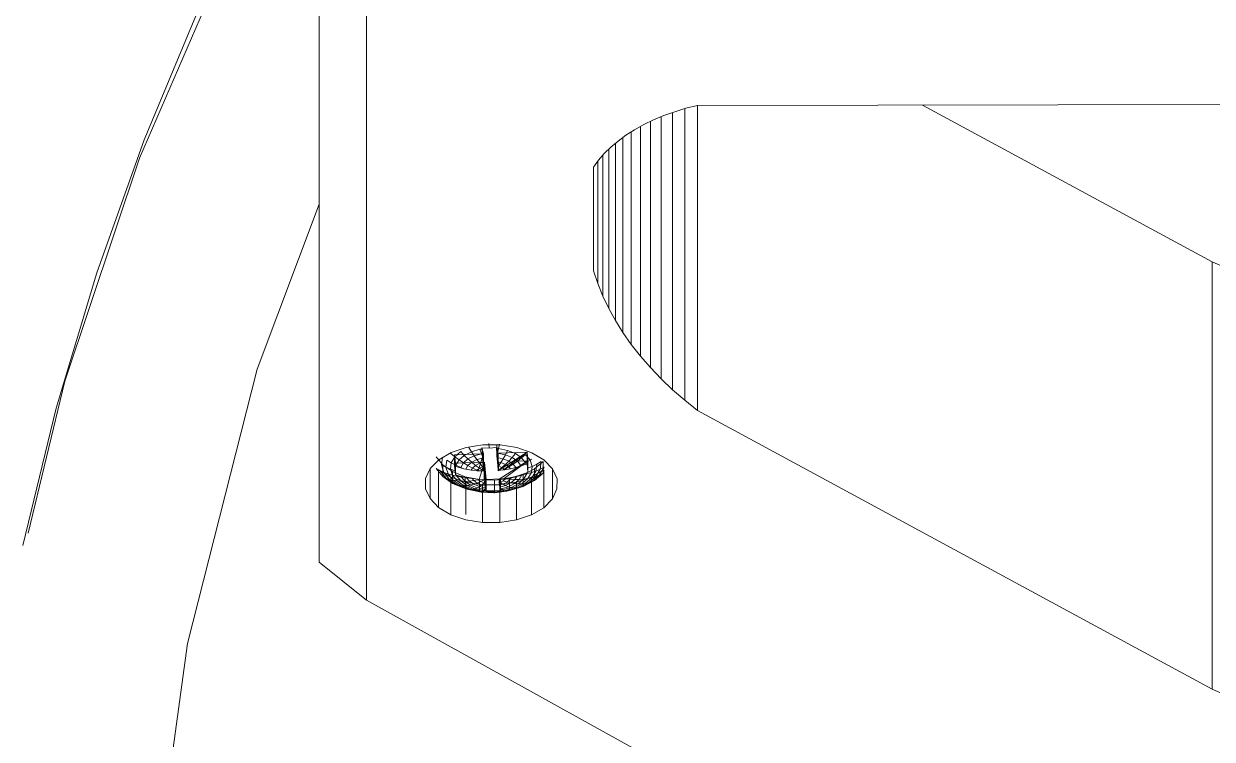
# Model space of a CAD drawing. Header units: inches. Extents: x -827 to 154, y -802 to 207.
# Drawn here: x -513.673 to -510.89, y -207.926 to -206.251 of the extents above; entities that cross this region are included whole.
import ezdxf

# ---------------------------------------------------------------- set-up
doc = ezdxf.new("R2010")
doc.units = ezdxf.units.IN
doc.header["$MEASUREMENT"] = 0
doc.layers.add('Layer0', color=7, linetype='Continuous', lineweight=9)
doc.layers.add('Miter_Saw_Station_skp', color=8, linetype='Continuous', lineweight=9)

# ---------------------------------------------------------------- blocks, each defined once
blk = doc.blocks.new('Miter_Saw_Station_skp_154-402594-Level 1')
at = {"layer": 'Layer0'}
for p, q in [((4.7709, 2.9342), (4.7999, 2.949)), ((4.7709, 2.9342), (4.7999, 2.949)), ((4.7784, 2.9374), (4.8054, 2.9512)), ((4.8054, 2.9512), (4.7784, 2.9374)), ((4.8112, 2.9526), (4.7863, 2.9399)), ((4.7863, 2.9399), (4.8112, 2.9526)), ((4.7881, 2.9291), (4.8033, 2.9423)), ((4.8033, 2.9423), (4.7881, 2.9291)), ((4.7946, 2.9415), (4.8173, 2.9531)), ((4.8173, 2.9531), (4.7946, 2.9415)), ((4.7946, 2.9415), (4.8033, 2.9423)), ((4.8033, 2.9423), (4.7946, 2.9415)), ((4.8123, 2.9424), (4.7988, 2.9307)), ((4.7988, 2.9307), (4.8123, 2.9424)), ((4.7999, 2.949), (4.8344, 2.9589)), ((4.7999, 2.949), (4.8344, 2.9589)), ((4.8054, 2.9512), (4.7999, 2.949)), ((4.7999, 2.949), (4.8054, 2.9512)), ((4.7999, 2.949), (4.7999, 2.9194)), ((4.7999, 2.9194), (4.7999, 2.949)), ((4.8237, 2.9527), (4.8033, 2.9423)), ((4.8033, 2.9423), (4.8237, 2.9527)), ((4.8123, 2.9424), (4.8033, 2.9423)), ((4.8033, 2.9423), (4.8123, 2.9424)), ((4.8054, 2.9512), (4.8376, 2.9604)), ((4.8376, 2.9604), (4.8054, 2.9512)), ((4.8054, 2.9512), (4.8112, 2.9526)), ((4.8112, 2.9526), (4.8054, 2.9512)), ((4.8409, 2.961), (4.8112, 2.9526)), ((4.8112, 2.9526), (4.8409, 2.961)), ((4.8112, 2.9526), (4.8173, 2.9531)), ((4.8173, 2.9531), (4.8112, 2.9526)), ((4.8303, 2.9516), (4.8123, 2.9424)), ((4.8123, 2.9424), (4.8303, 2.9516)), ((4.8215, 2.9416), (4.8123, 2.9424)), ((4.8123, 2.9424), (4.8215, 2.9416)), ((4.8444, 2.9608), (4.8173, 2.9531)), ((4.8173, 2.9531), (4.8444, 2.9608)), ((4.8237, 2.9527), (4.8173, 2.9531)), ((4.8173, 2.9531), (4.8237, 2.9527)), ((4.8215, 2.9416), (4.8371, 2.9496)), ((4.8371, 2.9496), (4.8215, 2.9416)), ((4.8237, 2.9527), (4.848, 2.9597)), ((4.848, 2.9597), (4.8237, 2.9527)), ((4.8237, 2.9527), (4.8303, 2.9516)), ((4.8303, 2.9516), (4.8237, 2.9527)), ((4.8303, 2.9516), (4.8518, 2.9577)), ((4.8518, 2.9577), (4.8303, 2.9516)), ((4.8303, 2.9516), (4.8371, 2.9496)), ((4.8371, 2.9496), (4.8303, 2.9516)), ((4.8441, 2.9468), (4.831, 2.9401)), ((4.831, 2.9401), (4.8441, 2.9468)), ((4.8344, 2.9589), (4.8721, 2.9631)), ((4.8344, 2.9589), (4.8721, 2.9631)), ((4.8344, 2.9589), (4.8376, 2.9604)), ((4.8376, 2.9604), (4.8344, 2.9589)), ((4.8344, 2.9293), (4.8344, 2.9589)), ((4.8344, 2.9589), (4.8344, 2.9293)), ((4.8557, 2.9549), (4.8371, 2.9496)), ((4.8371, 2.9496), (4.8557, 2.9549)), ((4.8441, 2.9468), (4.8371, 2.9496)), ((4.8371, 2.9496), (4.8441, 2.9468)), ((4.8726, 2.9643), (4.8376, 2.9604)), ((4.8376, 2.9604), (4.8726, 2.9643)), ((4.8409, 2.961), (4.8376, 2.9604)), ((4.8376, 2.9604), (4.8409, 2.961)), ((4.8406, 2.9378), (4.8512, 2.9431)), ((4.8512, 2.9431), (4.8406, 2.9378)), ((4.8409, 2.961), (4.8732, 2.9647)), ((4.8732, 2.9647), (4.8409, 2.961)), ((4.8409, 2.961), (4.8444, 2.9608)), ((4.8444, 2.9608), (4.8409, 2.961)), ((4.8441, 2.9468), (4.8585, 2.9509)), ((4.8585, 2.9509), (4.8441, 2.9468)), ((4.8441, 2.9468), (4.8512, 2.9431)), ((4.8512, 2.9431), (4.8441, 2.9468)), ((4.8444, 2.9608), (4.8739, 2.9641)), ((4.8739, 2.9641), (4.8444, 2.9608)), ((4.8444, 2.9608), (4.848, 2.9597)), ((4.848, 2.9597), (4.8444, 2.9608)), ((4.8745, 2.9627), (4.848, 2.9597)), ((4.848, 2.9597), (4.8745, 2.9627)), ((4.8518, 2.9577), (4.848, 2.9597)), ((4.848, 2.9597), (4.8518, 2.9577)), ((4.8593, 2.9454), (4.8512, 2.9431)), ((4.8512, 2.9431), (4.8593, 2.9454)), ((4.8512, 2.9431), (4.8584, 2.9387)), ((4.8584, 2.9387), (4.8512, 2.9431)), ((4.8518, 2.9577), (4.857, 2.9583)), ((4.857, 2.9583), (4.8518, 2.9577)), ((4.8518, 2.9577), (4.8557, 2.9549)), ((4.8557, 2.9549), (4.8518, 2.9577)), ((4.8577, 2.9551), (4.8557, 2.9549)), ((4.8577, 2.9551), (4.8557, 2.9549)), ((4.8582, 2.9525), (4.8557, 2.9549)), ((4.8582, 2.9525), (4.8557, 2.9549)), ((4.8752, 2.9604), (4.8569, 2.9588)), ((4.8569, 2.9588), (4.8752, 2.9604)), ((4.8569, 2.93), (4.8569, 2.9588)), ((4.8569, 2.9588), (4.8569, 2.93)), ((4.8569, 2.9588), (4.857, 2.9583)), ((4.857, 2.9583), (4.8569, 2.9588)), ((4.8585, 2.9308), (4.8569, 2.9588)), ((4.8569, 2.9588), (4.8604, 2.9308)), ((4.8577, 2.9551), (4.857, 2.9583)), ((4.857, 2.9583), (4.8577, 2.9551)), ((4.8604, 2.9308), (4.857, 2.9583)), ((4.8577, 2.9551), (4.8582, 2.9525)), ((4.8577, 2.9551), (4.8582, 2.9525)), ((4.8604, 2.9308), (4.8577, 2.9551)), ((4.8582, 2.9525), (4.8585, 2.9509)), ((4.8585, 2.9509), (4.8582, 2.9525)), ((4.8604, 2.9308), (4.8582, 2.9525)), ((4.8585, 2.9509), (4.8593, 2.9454)), ((4.8593, 2.9454), (4.8585, 2.9509)), ((4.8604, 2.9308), (4.8585, 2.9509)), ((4.8593, 2.9454), (4.8601, 2.9392)), ((4.8601, 2.9392), (4.8593, 2.9454)), ((4.8604, 2.9308), (4.8593, 2.9454)), ((4.8726, 2.9643), (4.8721, 2.9631)), ((4.8726, 2.9643), (4.8721, 2.9631)), ((4.9103, 2.9614), (4.8721, 2.9631)), ((4.8721, 2.9631), (4.9103, 2.9614)), ((4.8721, 2.9631), (4.8721, 2.9335)), ((4.8721, 2.9335), (4.8721, 2.9631)), ((4.8732, 2.9647), (4.8726, 2.9643)), ((4.8732, 2.9647), (4.8726, 2.9643)), ((4.8726, 2.9643), (4.9082, 2.9628)), ((4.9082, 2.9628), (4.8726, 2.9643)), ((4.8732, 2.9647), (4.9061, 2.9632)), ((4.8739, 2.9641), (4.8732, 2.9647)), ((4.8739, 2.9641), (4.8732, 2.9647)), ((4.9061, 2.9632), (4.8732, 2.9647)), ((4.8745, 2.9627), (4.8739, 2.9641)), ((4.8739, 2.9641), (4.9038, 2.9628)), ((4.8745, 2.9627), (4.8739, 2.9641)), ((4.9038, 2.9628), (4.8739, 2.9641)), ((4.8745, 2.9627), (4.8752, 2.9604)), ((4.8745, 2.9627), (4.9014, 2.9615)), ((4.8752, 2.9604), (4.8745, 2.9627)), ((4.8745, 2.9627), (4.9014, 2.9615)), ((4.8752, 2.9604), (4.8935, 2.9601)), ((4.8935, 2.9601), (4.8752, 2.9604)), ((4.8935, 2.9312), (4.8935, 2.9601)), ((4.8935, 2.9601), (4.8935, 2.9312)), ((4.8935, 2.9601), (4.8937, 2.9595)), ((4.8935, 2.9601), (4.8937, 2.9595)), ((4.8935, 2.9601), (4.8977, 2.8879)), ((4.8935, 2.9601), (4.8982, 2.9321)), ((4.8944, 2.9563), (4.8937, 2.9595)), ((4.899, 2.9593), (4.8937, 2.9595)), ((4.8937, 2.9595), (4.8944, 2.9563)), ((4.8937, 2.9595), (4.899, 2.9593)), ((4.8982, 2.9321), (4.8937, 2.9595)), ((4.8944, 2.9563), (4.8965, 2.9562)), ((4.8944, 2.9563), (4.8948, 2.9538)), ((4.8944, 2.9563), (4.8965, 2.9562)), ((4.8944, 2.9563), (4.8948, 2.9538)), ((4.8982, 2.9321), (4.8944, 2.9563)), ((4.8948, 2.9538), (4.8965, 2.9562)), ((4.8965, 2.9562), (4.8948, 2.9538)), ((4.8948, 2.9538), (4.8951, 2.9521)), ((4.8951, 2.9521), (4.8948, 2.9538)), ((4.8982, 2.9321), (4.8948, 2.9538)), ((4.8951, 2.9521), (4.8959, 2.9467)), ((4.8959, 2.9467), (4.8951, 2.9521)), ((4.9102, 2.949), (4.8951, 2.9521)), ((4.8951, 2.9521), (4.9102, 2.949)), ((4.8982, 2.9321), (4.8951, 2.9521)), ((4.8959, 2.9467), (4.8967, 2.9404)), ((4.8959, 2.9467), (4.9044, 2.9449)), ((4.8967, 2.9404), (4.8959, 2.9467)), ((4.9044, 2.9449), (4.8959, 2.9467)), ((4.8982, 2.9321), (4.8959, 2.9467)), ((4.899, 2.9593), (4.8965, 2.9562)), ((4.8965, 2.9562), (4.899, 2.9593)), ((4.9159, 2.9522), (4.8965, 2.9562)), ((4.8965, 2.9562), (4.9159, 2.9522)), ((4.9044, 2.9449), (4.8984, 2.94)), ((4.8984, 2.94), (4.9044, 2.9449)), ((4.899, 2.9593), (4.9014, 2.9615)), ((4.9014, 2.9615), (4.899, 2.9593)), ((4.899, 2.9593), (4.9215, 2.9546)), ((4.9215, 2.9546), (4.899, 2.9593)), ((4.9014, 2.9615), (4.9038, 2.9628)), ((4.9038, 2.9628), (4.9014, 2.9615)), ((4.9014, 2.9615), (4.9269, 2.9562)), ((4.9269, 2.9562), (4.9014, 2.9615)), ((4.9038, 2.9628), (4.9061, 2.9632)), ((4.9061, 2.9632), (4.9038, 2.9628)), ((4.9321, 2.9569), (4.9038, 2.9628)), ((4.9038, 2.9628), (4.9321, 2.9569)), ((4.9102, 2.949), (4.9044, 2.9449)), ((4.9044, 2.9449), (4.9102, 2.949)), ((4.9158, 2.9403), (4.9044, 2.9449)), ((4.9044, 2.9449), (4.9158, 2.9403)), ((4.9082, 2.9628), (4.9061, 2.9632)), ((4.9061, 2.9632), (4.9371, 2.9568)), ((4.9061, 2.9632), (4.9082, 2.9628)), ((4.9371, 2.9568), (4.9061, 2.9632)), ((4.9103, 2.9614), (4.9082, 2.9628)), ((4.9419, 2.9558), (4.9082, 2.9628)), ((4.9082, 2.9628), (4.9419, 2.9558)), ((4.9082, 2.9628), (4.9103, 2.9614)), ((4.9159, 2.9522), (4.9102, 2.949)), ((4.9102, 2.949), (4.9159, 2.9522)), ((4.9102, 2.949), (4.9245, 2.9432)), ((4.9245, 2.9432), (4.9102, 2.949)), ((4.9464, 2.954), (4.9103, 2.9614)), ((4.9103, 2.9318), (4.9103, 2.9614)), ((4.9103, 2.9614), (4.9464, 2.954)), ((4.9103, 2.9614), (4.9103, 2.9318)), ((4.9158, 2.9403), (4.9245, 2.9432)), ((4.9245, 2.9432), (4.9158, 2.9403)), ((4.9159, 2.9522), (4.9215, 2.9546)), ((4.9215, 2.9546), (4.9159, 2.9522)), ((4.9159, 2.9522), (4.9329, 2.9454)), ((4.9329, 2.9454), (4.9159, 2.9522)), ((4.9215, 2.9546), (4.9269, 2.9562)), ((4.9269, 2.9562), (4.9215, 2.9546)), ((4.9215, 2.9546), (4.9412, 2.9467)), ((4.9412, 2.9467), (4.9215, 2.9546)), ((4.9245, 2.9432), (4.9329, 2.9454)), ((4.9329, 2.9454), (4.9245, 2.9432)), ((4.9245, 2.9432), (4.9358, 2.9355)), ((4.9358, 2.9355), (4.9245, 2.9432)), ((4.9321, 2.9569), (4.9269, 2.9562)), ((4.9269, 2.9562), (4.9321, 2.9569)), ((4.9492, 2.9472), (4.9269, 2.9562)), ((4.9269, 2.9562), (4.9492, 2.9472)), ((4.9321, 2.9569), (4.9569, 2.9469)), ((4.9321, 2.9569), (4.9371, 2.9568)), ((4.9371, 2.9568), (4.9321, 2.9569)), ((4.9569, 2.9469), (4.9321, 2.9569)), ((4.9412, 2.9467), (4.9329, 2.9454)), ((4.9329, 2.9454), (4.9412, 2.9467)), ((4.9329, 2.9454), (4.9464, 2.9361)), ((4.9464, 2.9361), (4.9329, 2.9454)), ((4.9371, 2.9568), (4.9643, 2.9458)), ((4.9371, 2.9568), (4.9419, 2.9558)), ((4.9643, 2.9458), (4.9371, 2.9568)), ((4.9419, 2.9558), (4.9371, 2.9568)), ((4.9492, 2.9472), (4.9412, 2.9467)), ((4.9412, 2.9467), (4.9492, 2.9472)), ((4.9568, 2.936), (4.9412, 2.9467)), ((4.9412, 2.9467), (4.9568, 2.936)), ((4.9714, 2.9439), (4.9419, 2.9558)), ((4.9419, 2.9558), (4.9714, 2.9439)), ((4.9419, 2.9558), (4.9464, 2.954)), ((4.9464, 2.954), (4.9419, 2.9558)), ((4.9781, 2.9412), (4.9464, 2.954)), ((4.9464, 2.954), (4.9781, 2.9412)), ((4.9464, 2.954), (4.9464, 2.9244)), ((4.9464, 2.9244), (4.9464, 2.954)), ((4.9492, 2.9472), (4.9668, 2.9352)), ((4.9492, 2.9472), (4.9569, 2.9469)), ((4.9668, 2.9352), (4.9492, 2.9472)), ((4.9569, 2.9469), (4.9492, 2.9472)), ((4.9643, 2.9458), (4.9569, 2.9469)), ((4.9765, 2.9335), (4.9569, 2.9469)), ((4.9569, 2.9469), (4.9765, 2.9335)), ((4.9569, 2.9469), (4.9643, 2.9458)), ((4.9714, 2.9439), (4.9643, 2.9458)), ((4.9643, 2.9458), (4.9858, 2.9311)), ((4.9643, 2.9458), (4.9714, 2.9439)), ((4.9858, 2.9311), (4.9643, 2.9458)), ((4.9781, 2.9412), (4.9714, 2.9439)), ((4.9947, 2.9279), (4.9714, 2.9439)), ((4.9714, 2.9439), (4.9947, 2.9279)), ((4.9714, 2.9439), (4.9781, 2.9412)), ((4.7465, 2.9001), (4.7583, 2.92)), ((4.7583, 2.92), (4.7465, 2.9001)), ((4.7493, 2.9155), (4.7709, 2.9342)), ((4.7709, 2.9342), (4.7493, 2.9155)), ((4.7493, 2.9155), (4.7583, 2.92)), ((4.7583, 2.92), (4.7493, 2.9155)), ((4.7493, 2.8859), (4.7493, 2.9155)), ((4.7493, 2.9155), (4.7493, 2.8859)), ((4.7569, 2.9054), (4.7678, 2.9238)), ((4.7678, 2.9238), (4.7569, 2.9054)), ((4.7784, 2.9374), (4.7583, 2.92)), ((4.7583, 2.92), (4.7784, 2.9374)), ((4.7583, 2.92), (4.7678, 2.9238)), ((4.7678, 2.9238), (4.7583, 2.92)), ((4.7678, 2.9238), (4.7863, 2.9399)), ((4.7863, 2.9399), (4.7678, 2.9238)), ((4.7777, 2.9268), (4.7678, 2.9101)), ((4.7777, 2.9268), (4.7678, 2.9238)), ((4.7678, 2.9101), (4.7777, 2.9268)), ((4.7678, 2.9238), (4.7777, 2.9268)), ((4.7678, 2.9101), (4.7792, 2.9141)), ((4.7678, 2.9101), (4.7792, 2.9141)), ((4.7784, 2.9374), (4.7709, 2.9342)), ((4.7709, 2.9342), (4.7784, 2.9374)), ((4.7709, 2.9342), (4.7709, 2.9046)), ((4.7709, 2.9342), (4.7709, 2.9046)), ((4.7999, 2.9194), (4.7709, 2.9046)), ((4.7709, 2.9046), (4.7999, 2.9194)), ((4.7792, 2.9141), (4.7772, 2.8982)), ((4.7772, 2.8982), (4.7792, 2.9141)), ((4.7946, 2.9415), (4.7777, 2.9268)), ((4.7777, 2.9268), (4.7946, 2.9415)), ((4.7881, 2.9291), (4.7777, 2.9268)), ((4.7777, 2.9268), (4.7881, 2.9291)), ((4.7784, 2.9374), (4.7863, 2.9399)), ((4.7863, 2.9399), (4.7784, 2.9374)), ((4.7881, 2.9291), (4.7792, 2.9141)), ((4.7792, 2.9141), (4.7881, 2.9291)), ((4.7792, 2.9141), (4.791, 2.9174)), ((4.7792, 2.9141), (4.791, 2.9174)), ((4.7946, 2.9415), (4.7863, 2.9399)), ((4.7863, 2.9399), (4.7946, 2.9415)), ((4.8604, 2.9308), (4.7878, 2.8842)), ((4.7878, 2.8842), (4.8476, 2.929)), ((4.7878, 2.913), (4.7906, 2.9143)), ((4.7906, 2.9143), (4.7878, 2.913)), ((4.7878, 2.8842), (4.7878, 2.913)), ((4.7878, 2.913), (4.7888, 2.9032)), ((4.7888, 2.9032), (4.7878, 2.913)), ((4.7878, 2.8842), (4.7878, 2.913)), ((4.7881, 2.9291), (4.7988, 2.9307)), ((4.7988, 2.9307), (4.7881, 2.9291)), ((4.803, 2.9188), (4.7906, 2.9143)), ((4.803, 2.9188), (4.7906, 2.9143)), ((4.7906, 2.9143), (4.791, 2.9174)), ((4.791, 2.9174), (4.7906, 2.9143)), ((4.791, 2.9174), (4.7988, 2.9307)), ((4.7988, 2.9307), (4.791, 2.9174)), ((4.791, 2.9174), (4.8031, 2.92)), ((4.791, 2.9174), (4.8031, 2.92)), ((4.7988, 2.9307), (4.8099, 2.9316)), ((4.8099, 2.9316), (4.7988, 2.9307)), ((4.8344, 2.9293), (4.7999, 2.9194)), ((4.7999, 2.9194), (4.8344, 2.9293)), ((4.811, 2.9213), (4.803, 2.9188)), ((4.811, 2.9213), (4.803, 2.9188)), ((4.803, 2.9188), (4.8031, 2.92)), ((4.8031, 2.92), (4.803, 2.9188)), ((4.8031, 2.92), (4.8099, 2.9316)), ((4.8099, 2.9316), (4.8031, 2.92)), ((4.8031, 2.92), (4.811, 2.9213)), ((4.8031, 2.92), (4.811, 2.9213)), ((4.8099, 2.9316), (4.8215, 2.9416)), ((4.8215, 2.9416), (4.8099, 2.9316)), ((4.8099, 2.9316), (4.8212, 2.9316)), ((4.8212, 2.9316), (4.8099, 2.9316)), ((4.816, 2.9227), (4.811, 2.9213)), ((4.816, 2.9227), (4.811, 2.9213)), ((4.816, 2.9227), (4.8212, 2.9316)), ((4.816, 2.9227), (4.8212, 2.9316)), ((4.816, 2.9227), (4.8299, 2.926)), ((4.8299, 2.926), (4.816, 2.9227)), ((4.831, 2.9401), (4.8212, 2.9316)), ((4.8212, 2.9316), (4.831, 2.9401)), ((4.8328, 2.931), (4.8212, 2.9316)), ((4.8212, 2.9316), (4.8328, 2.931)), ((4.831, 2.9401), (4.8215, 2.9416)), ((4.8215, 2.9416), (4.831, 2.9401)), ((4.8328, 2.931), (4.8299, 2.926)), ((4.8328, 2.931), (4.8299, 2.926)), ((4.844, 2.9285), (4.8299, 2.926)), ((4.844, 2.9285), (4.8299, 2.926)), ((4.8406, 2.9378), (4.831, 2.9401)), ((4.831, 2.9401), (4.8406, 2.9378)), ((4.8328, 2.931), (4.8406, 2.9378)), ((4.8406, 2.9378), (4.8328, 2.931)), ((4.8328, 2.931), (4.8446, 2.9295)), ((4.8328, 2.931), (4.8446, 2.9295)), ((4.8721, 2.9335), (4.8344, 2.9293)), ((4.8344, 2.9293), (4.8721, 2.9335)), ((4.8505, 2.9346), (4.8406, 2.9378)), ((4.8406, 2.9378), (4.8505, 2.9346)), ((4.8446, 2.9295), (4.844, 2.9285)), ((4.844, 2.9285), (4.8446, 2.9295)), ((4.8476, 2.929), (4.844, 2.9285)), ((4.8476, 2.929), (4.844, 2.9285)), ((4.8505, 2.9346), (4.8446, 2.9295)), ((4.8446, 2.9295), (4.8505, 2.9346)), ((4.8446, 2.9295), (4.8476, 2.929)), ((4.8446, 2.9295), (4.8476, 2.929)), ((4.8604, 2.9308), (4.8476, 2.929)), ((4.8604, 2.9308), (4.8476, 2.929)), ((4.8505, 2.9346), (4.8584, 2.9387)), ((4.8584, 2.9387), (4.8505, 2.9346)), ((4.8935, 2.9312), (4.8569, 2.93)), ((4.8935, 2.9312), (4.8569, 2.93)), ((4.8601, 2.9392), (4.8584, 2.9387)), ((4.8601, 2.9392), (4.8584, 2.9387)), ((4.8603, 2.9374), (4.8584, 2.9387)), ((4.8603, 2.9374), (4.8584, 2.9387)), ((4.8601, 2.9392), (4.8603, 2.9374)), ((4.8601, 2.9392), (4.8603, 2.9374)), ((4.8604, 2.9308), (4.8601, 2.9392)), ((4.8603, 2.9374), (4.8604, 2.9308)), ((4.8604, 2.9308), (4.8603, 2.9374)), ((4.8604, 2.9308), (4.861, 2.931)), ((4.8604, 2.9308), (4.861, 2.931)), ((4.9103, 2.9318), (4.8721, 2.9335)), ((4.9103, 2.9318), (4.8721, 2.9335)), ((4.8977, 2.8879), (4.8935, 2.9312)), ((4.8977, 2.8879), (4.8935, 2.9312)), ((4.8967, 2.9404), (4.8969, 2.9386)), ((4.8967, 2.9404), (4.8984, 2.94)), ((4.8967, 2.9404), (4.8969, 2.9386)), ((4.8967, 2.9404), (4.8984, 2.94)), ((4.8982, 2.9321), (4.8967, 2.9404)), ((4.8969, 2.9386), (4.8984, 2.94)), ((4.8984, 2.94), (4.8969, 2.9386)), ((4.8982, 2.9321), (4.8969, 2.9386)), ((4.8969, 2.9386), (4.8982, 2.9321)), ((4.8977, 2.8879), (4.8977, 2.9323)), ((4.8982, 2.9321), (4.8977, 2.9323)), ((4.8977, 2.8879), (4.8977, 2.9323)), ((4.8982, 2.9321), (4.8977, 2.9323)), ((4.8977, 2.8879), (4.8982, 2.9321)), ((4.8977, 2.8879), (4.8982, 2.9321)), ((4.8977, 2.8879), (4.9111, 2.9311)), ((4.8982, 2.9321), (4.9071, 2.9366)), ((4.9071, 2.9366), (4.8982, 2.9321)), ((4.8982, 2.9321), (4.9111, 2.9311)), ((4.9111, 2.9311), (4.8982, 2.9321)), ((4.9071, 2.9366), (4.8984, 2.94)), ((4.8984, 2.94), (4.9071, 2.9366)), ((4.9071, 2.9366), (4.9158, 2.9403)), ((4.9158, 2.9403), (4.9071, 2.9366)), ((4.9139, 2.9319), (4.9071, 2.9366)), ((4.9071, 2.9366), (4.9139, 2.9319)), ((4.9464, 2.9244), (4.9103, 2.9318)), ((4.9464, 2.9244), (4.9103, 2.9318)), ((4.9139, 2.9319), (4.9111, 2.9311)), ((4.9139, 2.9319), (4.9111, 2.9311)), ((4.9147, 2.9309), (4.9111, 2.9311)), ((4.9147, 2.9309), (4.9111, 2.9311)), ((4.9249, 2.9341), (4.9139, 2.9319)), ((4.9139, 2.9319), (4.9249, 2.9341)), ((4.9139, 2.9319), (4.9147, 2.9309)), ((4.9139, 2.9319), (4.9147, 2.9309)), ((4.9288, 2.9293), (4.9147, 2.9309)), ((4.9288, 2.9293), (4.9147, 2.9309)), ((4.9158, 2.9403), (4.9249, 2.9341)), ((4.9249, 2.9341), (4.9158, 2.9403)), ((4.9358, 2.9355), (4.9249, 2.9341)), ((4.9249, 2.9341), (4.9358, 2.9355)), ((4.9249, 2.9341), (4.9288, 2.9293)), ((4.9288, 2.9293), (4.9249, 2.9341)), ((4.9427, 2.927), (4.9288, 2.9293)), ((4.9427, 2.927), (4.9288, 2.9293)), ((4.9464, 2.9361), (4.9358, 2.9355)), ((4.9358, 2.9355), (4.9464, 2.9361)), ((4.9427, 2.927), (4.9358, 2.9355)), ((4.9358, 2.9355), (4.9427, 2.927)), ((4.9477, 2.9259), (4.9427, 2.927)), ((4.9477, 2.9259), (4.9427, 2.927)), ((4.9568, 2.936), (4.9464, 2.9361)), ((4.9553, 2.9252), (4.9464, 2.9361)), ((4.9464, 2.9361), (4.9553, 2.9252)), ((4.9464, 2.9361), (4.9568, 2.936)), ((4.9781, 2.9116), (4.9464, 2.9244)), ((4.9781, 2.9116), (4.9464, 2.9244)), ((4.9557, 2.9239), (4.9477, 2.9259)), ((4.9477, 2.9259), (4.9553, 2.9252)), ((4.9553, 2.9252), (4.9477, 2.9259)), ((4.9557, 2.9239), (4.9477, 2.9259)), ((4.9557, 2.9239), (4.9553, 2.9252)), ((4.9671, 2.9233), (4.9553, 2.9252)), ((4.9553, 2.9252), (4.9557, 2.9239)), ((4.9671, 2.9233), (4.9553, 2.9252)), ((4.9681, 2.9202), (4.9557, 2.9239)), ((4.9557, 2.9239), (4.9681, 2.9202)), ((4.9668, 2.9352), (4.9568, 2.936)), ((4.9568, 2.936), (4.9671, 2.9233)), ((4.9568, 2.936), (4.9668, 2.9352)), ((4.9671, 2.9233), (4.9568, 2.936)), ((4.9765, 2.9335), (4.9668, 2.9352)), ((4.9668, 2.9352), (4.9785, 2.9208)), ((4.9668, 2.9352), (4.9765, 2.9335)), ((4.9785, 2.9208), (4.9668, 2.9352)), ((4.9671, 2.9233), (4.9681, 2.9202)), ((4.9671, 2.9233), (4.9681, 2.9202)), ((4.9671, 2.9233), (4.9785, 2.9208)), ((4.9785, 2.9208), (4.9671, 2.9233)), ((4.9709, 2.9192), (4.9681, 2.9202)), ((4.9709, 2.9192), (4.9681, 2.9202)), ((4.9709, 2.9192), (4.9709, 2.8904)), ((4.9709, 2.8904), (4.9709, 2.9192)), ((4.9709, 2.9192), (4.972, 2.9093)), ((4.9709, 2.9192), (4.972, 2.9093)), ((4.9765, 2.9335), (4.9896, 2.9175)), ((4.9765, 2.9335), (4.9858, 2.9311)), ((4.9896, 2.9175), (4.9765, 2.9335)), ((4.9858, 2.9311), (4.9765, 2.9335)), ((5.0031, 2.924), (4.9781, 2.9412)), ((4.9781, 2.9116), (4.9781, 2.9412)), ((4.9781, 2.9412), (4.9781, 2.9116)), ((4.9781, 2.9412), (5.0031, 2.924)), ((4.9896, 2.9175), (4.9785, 2.9208)), ((4.9836, 2.9051), (4.9785, 2.9208)), ((4.9785, 2.9208), (4.9836, 2.9051)), ((4.9785, 2.9208), (4.9896, 2.9175)), ((5.0001, 2.9136), (4.9858, 2.9311)), ((4.9947, 2.9279), (4.9858, 2.9311)), ((4.9858, 2.9311), (5.0001, 2.9136)), ((4.9858, 2.9311), (4.9947, 2.9279)), ((5.0001, 2.9136), (4.9896, 2.9175)), ((4.9896, 2.9175), (4.9952, 2.9001)), ((4.9896, 2.9175), (5.0001, 2.9136)), ((4.9952, 2.9001), (4.9896, 2.9175)), ((5.0102, 2.9089), (4.9947, 2.9279)), ((5.0031, 2.924), (4.9947, 2.9279)), ((4.9947, 2.9279), (5.0102, 2.9089)), ((4.9947, 2.9279), (5.0031, 2.924)), ((5.0001, 2.9136), (5.0063, 2.8944)), ((5.0001, 2.9136), (5.0102, 2.9089)), ((5.0102, 2.9089), (5.0001, 2.9136)), ((5.0063, 2.8944), (5.0001, 2.9136)), ((5.0198, 2.9036), (5.0031, 2.924)), ((5.0198, 2.9036), (5.0031, 2.924)), ((5.0031, 2.8945), (5.0031, 2.924)), ((5.0031, 2.8945), (5.0031, 2.924)), ((4.7465, 2.9001), (4.7569, 2.9054)), ((4.7465, 2.9001), (4.7569, 2.9054)), ((4.7493, 2.8859), (4.7709, 2.9046)), ((4.7493, 2.8859), (4.7709, 2.9046)), ((4.7545, 2.886), (4.7569, 2.9054)), ((4.7545, 2.886), (4.7569, 2.9054)), ((4.7545, 2.886), (4.7656, 2.8924)), ((4.7545, 2.886), (4.7656, 2.8924)), ((4.7569, 2.9054), (4.7678, 2.9101)), ((4.7678, 2.9101), (4.7569, 2.9054)), ((4.7678, 2.9101), (4.7656, 2.8924)), ((4.7678, 2.9101), (4.7656, 2.8924)), ((4.7656, 2.8924), (4.7772, 2.8982)), ((4.7772, 2.8982), (4.7656, 2.8924)), ((4.7772, 2.8982), (4.7888, 2.9032)), ((4.7888, 2.9032), (4.7772, 2.8982)), ((4.7822, 2.8825), (4.7772, 2.8982)), ((4.7822, 2.8825), (4.7772, 2.8982)), ((4.7822, 2.8825), (4.7791, 2.8803)), ((4.7791, 2.8803), (4.7822, 2.8825)), ((4.7822, 2.8825), (4.7937, 2.8895)), ((4.7822, 2.8825), (4.7937, 2.8895)), ((4.7822, 2.8825), (4.794, 2.8681)), ((4.794, 2.8681), (4.7822, 2.8825)), ((4.8262, 2.8855), (4.7878, 2.8842)), ((4.8262, 2.8855), (4.7878, 2.8842)), ((4.7878, 2.8842), (4.7898, 2.8625)), ((4.7878, 2.8842), (4.7898, 2.8625)), ((4.7898, 2.8914), (4.7888, 2.9032)), ((4.7898, 2.8914), (4.7888, 2.9032)), ((4.8625, 2.9084), (4.7898, 2.8625)), ((4.7898, 2.8625), (4.8497, 2.9073)), ((4.7898, 2.8914), (4.7927, 2.8926)), ((4.7927, 2.8926), (4.7898, 2.8914)), ((4.7898, 2.8914), (4.7898, 2.8625)), ((4.7898, 2.8625), (4.7898, 2.8914)), ((4.805, 2.8971), (4.7927, 2.8926)), ((4.7927, 2.8926), (4.805, 2.8971)), ((4.7937, 2.8895), (4.7927, 2.8926)), ((4.7927, 2.8926), (4.7937, 2.8895)), ((4.7937, 2.8895), (4.8054, 2.8959)), ((4.8054, 2.8959), (4.7937, 2.8895)), ((4.804, 2.8768), (4.7937, 2.8895)), ((4.7937, 2.8895), (4.804, 2.8768)), ((4.804, 2.8768), (4.8144, 2.885)), ((4.8144, 2.885), (4.804, 2.8768)), ((4.8131, 2.8996), (4.805, 2.8971)), ((4.8131, 2.8996), (4.805, 2.8971)), ((4.8054, 2.8959), (4.805, 2.8971)), ((4.8054, 2.8959), (4.805, 2.8971)), ((4.8131, 2.8996), (4.8054, 2.8959)), ((4.8054, 2.8959), (4.8131, 2.8996)), ((4.8144, 2.885), (4.8054, 2.8959)), ((4.8054, 2.8959), (4.8144, 2.885)), ((4.8181, 2.901), (4.8131, 2.8996)), ((4.8181, 2.901), (4.8131, 2.8996)), ((4.8144, 2.885), (4.825, 2.8925)), ((4.825, 2.8925), (4.8144, 2.885)), ((4.8144, 2.885), (4.8278, 2.8757)), ((4.8278, 2.8757), (4.8144, 2.885)), ((4.832, 2.9043), (4.8181, 2.901)), ((4.8181, 2.901), (4.832, 2.9043)), ((4.825, 2.8925), (4.8181, 2.901)), ((4.8181, 2.901), (4.825, 2.8925)), ((4.825, 2.8925), (4.8358, 2.8995)), ((4.8358, 2.8995), (4.825, 2.8925)), ((4.8363, 2.8848), (4.825, 2.8925)), ((4.825, 2.8925), (4.8363, 2.8848)), ((4.8363, 2.8848), (4.8278, 2.8757)), ((4.8278, 2.8757), (4.8363, 2.8848)), ((4.832, 2.9043), (4.8461, 2.9068)), ((4.8461, 2.9068), (4.832, 2.9043)), ((4.832, 2.9043), (4.8358, 2.8995)), ((4.8358, 2.8995), (4.832, 2.9043)), ((4.8358, 2.8995), (4.8469, 2.9059)), ((4.8469, 2.9059), (4.8358, 2.8995)), ((4.8358, 2.8995), (4.8449, 2.8933)), ((4.8449, 2.8933), (4.8358, 2.8995)), ((4.8449, 2.8933), (4.8363, 2.8848)), ((4.8363, 2.8848), (4.8449, 2.8933)), ((4.8506, 2.879), (4.8363, 2.8848)), ((4.8363, 2.8848), (4.8506, 2.879)), ((4.8537, 2.9012), (4.8449, 2.8933)), ((4.8449, 2.8933), (4.8537, 2.9012)), ((4.8449, 2.8933), (4.8564, 2.8887)), ((4.8564, 2.8887), (4.8449, 2.8933)), ((4.8497, 2.9073), (4.8461, 2.9068)), ((4.8497, 2.9073), (4.8461, 2.9068)), ((4.8469, 2.9059), (4.8461, 2.9068)), ((4.8469, 2.9059), (4.8461, 2.9068)), ((4.8469, 2.9059), (4.8497, 2.9073)), ((4.8497, 2.9073), (4.8469, 2.9059)), ((4.8537, 2.9012), (4.8469, 2.9059)), ((4.8469, 2.9059), (4.8537, 2.9012)), ((4.8625, 2.9084), (4.8497, 2.9073)), ((4.8625, 2.9084), (4.8497, 2.9073)), ((4.8506, 2.879), (4.8564, 2.8887)), ((4.8564, 2.8887), (4.8506, 2.879)), ((4.8625, 2.9084), (4.8537, 2.9012)), ((4.8537, 2.9012), (4.8625, 2.9084)), ((4.8623, 2.8977), (4.8537, 2.9012)), ((4.8537, 2.9012), (4.8623, 2.8977)), ((4.8623, 2.8977), (4.8564, 2.8887)), ((4.8564, 2.8887), (4.8623, 2.8977)), ((4.8649, 2.8869), (4.8564, 2.8887)), ((4.8564, 2.8887), (4.8649, 2.8869)), ((4.8639, 2.8998), (4.8623, 2.8977)), ((4.8639, 2.8998), (4.8623, 2.8977)), ((4.8641, 2.8973), (4.8623, 2.8977)), ((4.8641, 2.8973), (4.8623, 2.8977)), ((4.8625, 2.9084), (4.8631, 2.9094)), ((4.8625, 2.9084), (4.8631, 2.9094)), ((4.8625, 2.9084), (4.8639, 2.8998)), ((4.8639, 2.8998), (4.8625, 2.9084)), ((4.8631, 2.865), (4.8625, 2.9084)), ((4.8625, 2.9084), (4.8661, 2.844)), ((4.8625, 2.9084), (4.8673, 2.8505)), ((4.8625, 2.9084), (4.8671, 2.8533)), ((4.8625, 2.9084), (4.8664, 2.8648)), ((4.8625, 2.9084), (4.866, 2.8717)), ((4.8625, 2.9084), (4.8657, 2.8759)), ((4.8625, 2.9084), (4.8649, 2.8869)), ((4.8625, 2.9084), (4.8641, 2.8973)), ((4.8625, 2.9084), (4.8631, 2.865)), ((4.8631, 2.865), (4.8631, 2.9094)), ((4.8631, 2.865), (4.8631, 2.9094)), ((4.8639, 2.8998), (4.8641, 2.8973)), ((4.8641, 2.8973), (4.8639, 2.8998)), ((4.8649, 2.8869), (4.8641, 2.8973)), ((4.8641, 2.8973), (4.8649, 2.8869)), ((4.8657, 2.8759), (4.8649, 2.8869)), ((4.8649, 2.8869), (4.8657, 2.8759)), ((4.8977, 2.8879), (4.9709, 2.8904)), ((4.8977, 2.8879), (4.9709, 2.8904)), ((4.8997, 2.8662), (4.8997, 2.9106)), ((4.9004, 2.9097), (4.8997, 2.9106)), ((4.8997, 2.8662), (4.8997, 2.9106)), ((4.9004, 2.9097), (4.8997, 2.9106)), ((4.8997, 2.8662), (4.9004, 2.9097)), ((4.8997, 2.8662), (4.9004, 2.9097)), ((4.8997, 2.8662), (4.9132, 2.9094)), ((4.9004, 2.9097), (4.9005, 2.9011)), ((4.9132, 2.9094), (4.9004, 2.9097)), ((4.9005, 2.9011), (4.9004, 2.9097)), ((4.9103, 2.9031), (4.9004, 2.9097)), ((4.9004, 2.9097), (4.9103, 2.9031)), ((4.9004, 2.9097), (4.9132, 2.9094)), ((4.9004, 2.9097), (4.9038, 2.8545)), ((4.9039, 2.8517), (4.9004, 2.9097)), ((4.9004, 2.9097), (4.903, 2.866)), ((4.9004, 2.9097), (4.9026, 2.8729)), ((4.9004, 2.9097), (4.9023, 2.8772)), ((4.9004, 2.9097), (4.9015, 2.8881)), ((4.9004, 2.9097), (4.9007, 2.8986)), ((4.9007, 2.8986), (4.9005, 2.9011)), ((4.9005, 2.9011), (4.9024, 2.899)), ((4.9005, 2.9011), (4.9024, 2.899)), ((4.9005, 2.9011), (4.9007, 2.8986)), ((4.9024, 2.899), (4.9007, 2.8986)), ((4.9007, 2.8986), (4.9024, 2.899)), ((4.9015, 2.8881), (4.9007, 2.8986)), ((4.9007, 2.8986), (4.9015, 2.8881)), ((4.9015, 2.8881), (4.9096, 2.8904)), ((4.9096, 2.8904), (4.9015, 2.8881)), ((4.9023, 2.8772), (4.9015, 2.8881)), ((4.9015, 2.8881), (4.9023, 2.8772)), ((4.9024, 2.899), (4.9103, 2.9031)), ((4.9103, 2.9031), (4.9024, 2.899)), ((4.9024, 2.899), (4.9096, 2.8904)), ((4.9096, 2.8904), (4.9024, 2.899)), ((4.9201, 2.8958), (4.9096, 2.8904)), ((4.9096, 2.8904), (4.9201, 2.8958)), ((4.9096, 2.8904), (4.9167, 2.8813)), ((4.9167, 2.8813), (4.9096, 2.8904)), ((4.9103, 2.9031), (4.9162, 2.9082)), ((4.9162, 2.9082), (4.9103, 2.9031)), ((4.9201, 2.8958), (4.9103, 2.9031)), ((4.9103, 2.9031), (4.9201, 2.8958)), ((4.9168, 2.9092), (4.9132, 2.9094)), ((4.9168, 2.9092), (4.9132, 2.9094)), ((4.9162, 2.9082), (4.9132, 2.9094)), ((4.9162, 2.9082), (4.9132, 2.9094)), ((4.9168, 2.9092), (4.9162, 2.9082)), ((4.9162, 2.9082), (4.9168, 2.9092)), ((4.9279, 2.9026), (4.9162, 2.9082)), ((4.9162, 2.9082), (4.9279, 2.9026)), ((4.9167, 2.8813), (4.9298, 2.8879)), ((4.9298, 2.8879), (4.9167, 2.8813)), ((4.9309, 2.9076), (4.9168, 2.9092)), ((4.9309, 2.9076), (4.9168, 2.9092)), ((4.9279, 2.9026), (4.9201, 2.8958)), ((4.9201, 2.8958), (4.9279, 2.9026)), ((4.9298, 2.8879), (4.9201, 2.8958)), ((4.9201, 2.8958), (4.9298, 2.8879)), ((4.9279, 2.9026), (4.9309, 2.9076)), ((4.9309, 2.9076), (4.9279, 2.9026)), ((4.9395, 2.8964), (4.9279, 2.9026)), ((4.9279, 2.9026), (4.9395, 2.8964)), ((4.9298, 2.8879), (4.9395, 2.8964)), ((4.9395, 2.8964), (4.9298, 2.8879)), ((4.9298, 2.8879), (4.9393, 2.8795)), ((4.9393, 2.8795), (4.9298, 2.8879)), ((4.9448, 2.9053), (4.9309, 2.9076)), ((4.9448, 2.9053), (4.9309, 2.9076)), ((4.9509, 2.8895), (4.9393, 2.8795)), ((4.9393, 2.8795), (4.9509, 2.8895)), ((4.9448, 2.9053), (4.9395, 2.8964)), ((4.9395, 2.8964), (4.9448, 2.9053)), ((4.9509, 2.8895), (4.9395, 2.8964)), ((4.9395, 2.8964), (4.9509, 2.8895)), ((4.9498, 2.9042), (4.9448, 2.9053)), ((4.9448, 2.9053), (4.9498, 2.9042)), ((4.9485, 2.8705), (4.9619, 2.8821)), ((4.9619, 2.8821), (4.9485, 2.8705)), ((4.9578, 2.9023), (4.9498, 2.9042)), ((4.9578, 2.9023), (4.9498, 2.9042)), ((4.9577, 2.901), (4.9498, 2.9042)), ((4.9577, 2.901), (4.9498, 2.9042)), ((4.9509, 2.8895), (4.9577, 2.901)), ((4.9577, 2.901), (4.9509, 2.8895)), ((4.9509, 2.8895), (4.9619, 2.8821)), ((4.9619, 2.8821), (4.9509, 2.8895)), ((4.9577, 2.901), (4.9578, 2.9023)), ((4.9578, 2.9023), (4.9577, 2.901)), ((4.9577, 2.901), (4.9698, 2.8954)), ((4.9698, 2.8954), (4.9577, 2.901)), ((4.9702, 2.8986), (4.9578, 2.9023)), ((4.9702, 2.8986), (4.9578, 2.9023)), ((4.9698, 2.8954), (4.9619, 2.8821)), ((4.9619, 2.8821), (4.9698, 2.8954)), ((4.9619, 2.8821), (4.9727, 2.8741)), ((4.9727, 2.8741), (4.9619, 2.8821)), ((4.9702, 2.8986), (4.9698, 2.8954)), ((4.9698, 2.8954), (4.9702, 2.8986)), ((4.9816, 2.8892), (4.9698, 2.8954)), ((4.9816, 2.8892), (4.9698, 2.8954)), ((4.9702, 2.8986), (4.973, 2.8975)), ((4.973, 2.8975), (4.9702, 2.8986)), ((4.9709, 2.8904), (4.973, 2.8687)), ((4.973, 2.8687), (4.9709, 2.8904)), ((4.973, 2.8975), (4.972, 2.9093)), ((4.9836, 2.9051), (4.972, 2.9093)), ((4.973, 2.8975), (4.972, 2.9093)), ((4.9836, 2.9051), (4.972, 2.9093)), ((4.9816, 2.8892), (4.9727, 2.8741)), ((4.9727, 2.8741), (4.9816, 2.8892)), ((4.973, 2.8687), (4.973, 2.8975)), ((4.973, 2.8975), (4.973, 2.8687)), ((5.0031, 2.8945), (4.9781, 2.9116)), ((5.0031, 2.8945), (4.9781, 2.9116)), ((4.9816, 2.8892), (4.9836, 2.9051)), ((4.9816, 2.8892), (4.9836, 2.9051)), ((4.9816, 2.8892), (4.9929, 2.8824)), ((4.9929, 2.8824), (4.9816, 2.8892)), ((4.9952, 2.9001), (4.9836, 2.9051)), ((4.9952, 2.9001), (4.9836, 2.9051)), ((4.9952, 2.9001), (4.9929, 2.8824)), ((4.9929, 2.8824), (4.9952, 2.9001)), ((5.0063, 2.8944), (4.9952, 2.9001)), ((5.0063, 2.8944), (4.9952, 2.9001)), ((5.0031, 2.8945), (5.0198, 2.874)), ((5.0198, 2.874), (5.0031, 2.8945)), ((5.0063, 2.8944), (5.0038, 2.875)), ((5.0038, 2.875), (5.0063, 2.8944)), ((5.0198, 2.9036), (5.0102, 2.9089)), ((5.0102, 2.9089), (5.0198, 2.9036)), ((4.8631, 2.865), (4.7898, 2.8625)), ((4.8631, 2.865), (4.7898, 2.8625)), ((4.804, 2.8768), (4.794, 2.8681)), ((4.794, 2.8681), (4.804, 2.8768)), ((4.804, 2.8768), (4.8196, 2.8661)), ((4.8196, 2.8661), (4.804, 2.8768)), ((4.8278, 2.8757), (4.8196, 2.8661)), ((4.8196, 2.8661), (4.8278, 2.8757)), ((4.8196, 2.8661), (4.8393, 2.8582)), ((4.8393, 2.8582), (4.8196, 2.8661)), ((4.8278, 2.8757), (4.8449, 2.8689)), ((4.8449, 2.8689), (4.8278, 2.8757)), ((4.8449, 2.8689), (4.8393, 2.8582)), ((4.8393, 2.8582), (4.8449, 2.8689)), ((4.8618, 2.8535), (4.8393, 2.8582)), ((4.8393, 2.8582), (4.8618, 2.8535)), ((4.8506, 2.879), (4.8449, 2.8689)), ((4.8449, 2.8689), (4.8506, 2.879)), ((4.8643, 2.8648), (4.8449, 2.8689)), ((4.8449, 2.8689), (4.8643, 2.8648)), ((4.8506, 2.879), (4.8657, 2.8759)), ((4.8657, 2.8759), (4.8506, 2.879)), ((4.8618, 2.8535), (4.8593, 2.8418)), ((4.8618, 2.8535), (4.8593, 2.8418)), ((4.8618, 2.8535), (4.8643, 2.8648)), ((4.8643, 2.8648), (4.8618, 2.8535)), ((4.8618, 2.8535), (4.8671, 2.8533)), ((4.8618, 2.8535), (4.8671, 2.8533)), ((4.866, 2.8717), (4.8643, 2.8648)), ((4.866, 2.8717), (4.8643, 2.8648)), ((4.8664, 2.8648), (4.8643, 2.8648)), ((4.8664, 2.8648), (4.8643, 2.8648)), ((4.866, 2.8717), (4.8657, 2.8759)), ((4.866, 2.8717), (4.8657, 2.8759)), ((4.8664, 2.8648), (4.866, 2.8717)), ((4.866, 2.8717), (4.8664, 2.8648)), ((4.8671, 2.8533), (4.8664, 2.8648)), ((4.8664, 2.8648), (4.8671, 2.8533)), ((4.8673, 2.8505), (4.8671, 2.8533)), ((4.8673, 2.8505), (4.8671, 2.8533)), ((4.8673, 2.8505), (4.8856, 2.8521)), ((4.8856, 2.8521), (4.8673, 2.8505)), ((4.8856, 2.8521), (4.8863, 2.8406)), ((4.8856, 2.8521), (4.9039, 2.8517)), ((4.8856, 2.8521), (4.8863, 2.8406)), ((4.8856, 2.8521), (4.9039, 2.8517)), ((4.973, 2.8687), (4.8997, 2.8662)), ((4.8997, 2.8662), (4.973, 2.8687)), ((4.8997, 2.8662), (4.9039, 2.8517)), ((4.9023, 2.8772), (4.9167, 2.8813)), ((4.9167, 2.8813), (4.9023, 2.8772)), ((4.9026, 2.8729), (4.9023, 2.8772)), ((4.9026, 2.8729), (4.9023, 2.8772)), ((4.903, 2.866), (4.9026, 2.8729)), ((4.9026, 2.8729), (4.9051, 2.8662)), ((4.9026, 2.8729), (4.9051, 2.8662)), ((4.9026, 2.8729), (4.903, 2.866)), ((4.903, 2.866), (4.9051, 2.8662)), ((4.9051, 2.8662), (4.903, 2.866)), ((4.9038, 2.8545), (4.903, 2.866)), ((4.903, 2.866), (4.9038, 2.8545)), ((4.909, 2.8551), (4.9038, 2.8545)), ((4.909, 2.8551), (4.9038, 2.8545)), ((4.9039, 2.8517), (4.9038, 2.8545)), ((4.9039, 2.8517), (4.9038, 2.8545)), ((4.9237, 2.8715), (4.9051, 2.8662)), ((4.9051, 2.8662), (4.9237, 2.8715)), ((4.9051, 2.8662), (4.909, 2.8551)), ((4.909, 2.8551), (4.9051, 2.8662)), ((4.9305, 2.8613), (4.909, 2.8551)), ((4.909, 2.8551), (4.9305, 2.8613)), ((4.9167, 2.8813), (4.9237, 2.8715)), ((4.9237, 2.8715), (4.9167, 2.8813)), ((4.9393, 2.8795), (4.9237, 2.8715)), ((4.9237, 2.8715), (4.9393, 2.8795)), ((4.9237, 2.8715), (4.9305, 2.8613)), ((4.9305, 2.8613), (4.9237, 2.8715)), ((4.9485, 2.8705), (4.9305, 2.8613)), ((4.9305, 2.8613), (4.9485, 2.8705)), ((4.9371, 2.8505), (4.9305, 2.8613)), ((4.9305, 2.8613), (4.9371, 2.8505)), ((4.9485, 2.8705), (4.9393, 2.8795)), ((4.9393, 2.8795), (4.9485, 2.8705)), ((4.9485, 2.8705), (4.9575, 2.8609)), ((4.9575, 2.8609), (4.9485, 2.8705)), ((4.9727, 2.8741), (4.9575, 2.8609)), ((4.9575, 2.8609), (4.9727, 2.8741)), ((4.983, 2.8656), (4.9727, 2.8741)), ((4.9727, 2.8741), (4.983, 2.8656))]:
    blk.add_line(p, q, dxfattribs=at)
blk = doc.blocks.new('Miter_Saw_Station_skp_152-402592-Level 1')
blk.add_blockref('Miter_Saw_Station_skp_154-402594-Level 1', (0, 0))
blk = doc.blocks.new('Miter_Saw_Station_skp_147-402587-Level 1')
at = {"layer": 'Layer0'}
for p, q in [((5.1953, 3.2365), (3.2687, 4.3048)), ((3.2687, 4.3048), (5.1953, 3.2365)), ((3.0252, 3.4764), (3.0594, 3.461)), ((3.0594, 3.461), (4.3592, 2.7575)), ((4.3592, 2.7575), (3.0594, 3.461)), ((3.0594, 2.3816), (3.0594, 3.461)), ((5.1953, 3.2365), (5.1953, 1.1868)), ((5.315, 3.1402), (5.1953, 3.2365)), ((5.315, 3.1402), (5.1953, 3.2365)), ((5.1953, 1.1868), (5.1953, 3.2365)), ((5.315, 0.9981), (5.315, 3.1402)), ((5.315, 3.1402), (5.315, 0.9981)), ((4.7789, 3.0208), (4.8168, 3.0336)), ((4.8168, 3.0336), (4.7789, 3.0208)), ((4.8168, 3.0336), (4.859, 3.0402)), ((4.859, 3.0402), (4.8168, 3.0336)), ((4.8168, 3.0336), (4.8168, 2.9384)), ((4.8168, 2.9384), (4.8168, 3.0336)), ((4.859, 3.0402), (4.9027, 3.0402)), ((4.859, 3.0402), (4.859, 2.945)), ((4.859, 3.0402), (4.9027, 3.0402)), ((4.859, 3.0402), (4.859, 2.945)), ((4.9449, 3.0334), (4.9027, 3.0402)), ((4.9027, 2.9449), (4.9027, 3.0402)), ((4.9027, 3.0402), (4.9027, 2.9449)), ((4.9027, 3.0402), (4.9449, 3.0334)), ((4.9826, 3.0204), (4.9449, 3.0334)), ((4.9826, 3.0204), (4.9449, 3.0334)), ((4.7479, 3.0026), (4.726, 2.9802)), ((4.726, 2.9802), (4.7479, 3.0026)), ((4.7789, 3.0208), (4.7479, 3.0026)), ((4.7479, 3.0026), (4.7789, 3.0208)), ((4.7479, 2.9073), (4.7479, 3.0026)), ((4.7479, 3.0026), (4.7479, 2.9073)), ((4.7789, 2.9255), (4.7789, 3.0208)), ((4.7789, 2.9255), (4.7789, 3.0208)), ((4.9449, 2.9382), (4.9449, 3.0199)), ((4.9449, 2.9382), (4.9449, 3.0199)), ((5.0134, 3.0021), (4.9826, 3.0204)), ((5.0134, 3.0021), (4.9826, 3.0204)), ((4.9826, 2.9252), (4.9826, 3.0204)), ((4.9826, 3.0204), (4.9826, 2.9252)), ((5.0352, 2.9797), (5.0134, 3.0021)), ((5.0134, 3.0021), (5.0134, 2.9069)), ((5.0352, 2.9797), (5.0134, 3.0021)), ((5.0134, 2.9069), (5.0134, 3.0021)), ((4.726, 2.9802), (4.7146, 2.9553)), ((4.7146, 2.9553), (4.726, 2.9802)), ((4.726, 2.9045), (4.726, 2.9802)), ((4.726, 2.9802), (4.726, 2.9045)), ((5.0463, 2.9547), (5.0352, 2.9797)), ((5.0463, 2.9547), (5.0352, 2.9797)), ((5.0352, 2.904), (5.0352, 2.9797)), ((5.0352, 2.9797), (5.0352, 2.904)), ((4.7146, 2.9553), (4.7144, 2.9295)), ((4.7144, 2.9295), (4.7146, 2.9553)), ((4.8168, 2.9384), (4.859, 2.945)), ((4.8168, 2.9384), (4.859, 2.945)), ((4.9027, 2.9449), (4.859, 2.945)), ((4.9027, 2.9449), (4.859, 2.945)), ((4.9027, 2.9449), (4.9449, 2.9382)), ((4.9449, 2.9382), (4.9027, 2.9449)), ((5.0463, 2.9547), (5.0462, 2.9289)), ((5.0462, 2.9289), (5.0463, 2.9547)), ((4.7144, 2.9295), (4.7256, 2.9045)), ((4.7256, 2.9045), (4.7144, 2.9295)), ((4.7789, 2.9255), (4.7479, 2.9073)), ((4.7789, 2.9255), (4.7479, 2.9073)), ((4.8168, 2.9384), (4.7789, 2.9255)), ((4.7789, 2.9255), (4.8168, 2.9384)), ((4.9449, 2.9382), (4.9826, 2.9252)), ((4.9449, 2.9382), (4.9826, 2.9252)), ((4.9826, 2.9252), (5.0134, 2.9069)), ((4.9826, 2.9252), (5.0134, 2.9069)), ((5.0462, 2.9289), (5.0348, 2.904)), ((5.0348, 2.904), (5.0462, 2.9289)), ((4.7256, 2.9045), (4.7474, 2.8821)), ((4.7474, 2.8821), (4.7256, 2.9045)), ((4.7474, 2.8821), (4.7781, 2.8638)), ((4.7781, 2.8638), (4.7474, 2.8821)), ((5.0348, 2.904), (5.0128, 2.8816)), ((5.0128, 2.8816), (5.0348, 2.904)), ((4.7781, 2.8638), (4.8159, 2.8508)), ((4.8159, 2.8508), (4.7781, 2.8638)), ((4.9819, 2.8634), (4.944, 2.8506)), ((4.9819, 2.8634), (4.944, 2.8506)), ((5.0128, 2.8816), (4.9819, 2.8634)), ((4.9819, 2.8634), (5.0128, 2.8816)), ((4.8159, 2.8508), (4.8581, 2.844)), ((4.8581, 2.844), (4.8159, 2.8508)), ((4.8581, 2.844), (4.9018, 2.844)), ((4.9018, 2.844), (4.8581, 2.844)), ((4.9018, 2.844), (4.944, 2.8506)), ((4.944, 2.8506), (4.9018, 2.844)), ((4.3592, 2.7575), (4.3918, 2.7314)), ((4.3592, 2.7575), (4.3592, 1.9862)), ((4.3918, 2.7314), (4.3592, 2.7575)), ((4.3592, 1.9862), (4.3592, 2.7575)), ((4.4225, 2.7045), (4.3918, 2.7314)), ((4.4225, 2.7045), (4.3918, 2.7314)), ((4.3918, 1.9946), (4.3918, 2.7314)), ((4.3918, 2.7314), (4.3918, 1.9946)), ((4.4514, 2.6769), (4.4225, 2.7045)), ((4.4514, 2.6769), (4.4225, 2.7045)), ((4.4225, 2.0042), (4.4225, 2.7045)), ((4.4225, 2.7045), (4.4225, 2.0042)), ((4.4785, 2.6487), (4.4514, 2.6769)), ((4.4514, 2.6769), (4.4514, 2.015)), ((4.4785, 2.6487), (4.4514, 2.6769)), ((4.4514, 2.015), (4.4514, 2.6769)), ((4.5035, 2.6198), (4.4785, 2.6487)), ((4.5035, 2.6198), (4.4785, 2.6487)), ((4.4785, 2.0267), (4.4785, 2.6487)), ((4.4785, 2.6487), (4.4785, 2.0267)), ((4.5267, 2.5904), (4.5035, 2.6198)), ((4.5035, 2.6198), (4.5035, 2.0394)), ((4.5267, 2.5904), (4.5035, 2.6198)), ((4.5035, 2.0394), (4.5035, 2.6198)), ((4.5478, 2.5604), (4.5267, 2.5904)), ((4.5478, 2.5604), (4.5267, 2.5904)), ((4.5267, 2.0529), (4.5267, 2.5904)), ((4.5267, 2.5904), (4.5267, 2.0529)), ((4.5668, 2.53), (4.5478, 2.5604)), ((4.5478, 2.5604), (4.5478, 2.067)), ((4.5668, 2.53), (4.5478, 2.5604)), ((4.5478, 2.067), (4.5478, 2.5604)), ((4.5838, 2.4992), (4.5668, 2.53)), ((4.5668, 2.53), (4.5668, 2.0817)), ((4.5838, 2.4992), (4.5668, 2.53)), ((4.5668, 2.0817), (4.5668, 2.53)), ((4.5838, 2.4992), (4.5987, 2.4679)), ((4.5838, 2.4992), (4.5838, 2.0967)), ((4.5987, 2.4679), (4.5838, 2.4992)), ((4.5838, 2.0967), (4.5838, 2.4992)), ((4.5987, 2.4679), (4.6114, 2.4364)), ((4.6114, 2.4364), (4.5987, 2.4679)), ((4.5987, 2.112), (4.5987, 2.4679)), ((4.5987, 2.4679), (4.5987, 2.112)), ((4.6114, 2.4364), (4.622, 2.4045)), ((4.6114, 2.4364), (4.6114, 2.1273)), ((4.622, 2.4045), (4.6114, 2.4364)), ((4.6114, 2.1273), (4.6114, 2.4364)), ((4.622, 2.4045), (4.622, 2.142)), ((4.622, 2.142), (4.622, 2.4045)), ((3.0252, 2.397), (3.0594, 2.3816)), ((3.0594, 2.3816), (3.7913, 1.9854)), ((3.0594, 2.3816), (3.7913, 1.9854)), ((4.622, 2.142), (4.6096, 2.1246)), ((4.6096, 2.1246), (4.622, 2.142)), ((4.5951, 2.1078), (4.5786, 2.0916)), ((4.5786, 2.0916), (4.5951, 2.1078)), ((4.6096, 2.1246), (4.5951, 2.1078)), ((4.5951, 2.1078), (4.6096, 2.1246)), ((4.5603, 2.0762), (4.5402, 2.0615)), ((4.5402, 2.0615), (4.5603, 2.0762)), ((4.5786, 2.0916), (4.5603, 2.0762)), ((4.5603, 2.0762), (4.5786, 2.0916)), ((4.5185, 2.0477), (4.4952, 2.0348)), ((4.4952, 2.0348), (4.5185, 2.0477)), ((4.5402, 2.0615), (4.5185, 2.0477)), ((4.5185, 2.0477), (4.5402, 2.0615)), ((4.4443, 2.012), (4.417, 2.0023)), ((4.4443, 2.012), (4.417, 2.0023)), ((4.4704, 2.0229), (4.4443, 2.012)), ((4.4704, 2.0229), (4.4443, 2.012)), ((4.4952, 2.0348), (4.4704, 2.0229)), ((4.4704, 2.0229), (4.4952, 2.0348)), ((2.5017, 1.9837), (4.3592, 1.9862)), ((4.3592, 1.9862), (2.5017, 1.9837)), ((4.3886, 1.9936), (4.3592, 1.9862)), ((4.3886, 1.9936), (4.3592, 1.9862)), ((4.417, 2.0023), (4.3886, 1.9936)), ((4.417, 2.0023), (4.3886, 1.9936))]:
    blk.add_line(p, q, dxfattribs=at)
blk.add_blockref('Miter_Saw_Station_skp_152-402592-Level 1', (0, 0))
blk = doc.blocks.new('Miter_Saw_Station_skp_146-402586-Level 1')
at = {"rotation": 90.00000000000001}
blk.add_blockref('Miter_Saw_Station_skp_147-402587-Level 1', (14.7319, 5.7274), dxfattribs=at)
blk = doc.blocks.new('Miter_Saw_Station_skp_115-402555-Level 1')
at = {"layer": 'Layer0'}
for p, q in [((12.6352, 15.3016), (12.7322, 16.0102)), ((12.6352, 15.3016), (12.7322, 16.0102)), ((12.4595, 14.6083), (12.6352, 15.3016)), ((12.4595, 14.6083), (12.6352, 15.3016)), ((12.3024, 14.1912), (12.4595, 14.6083)), ((12.3024, 14.1912), (12.4595, 14.6083))]:
    blk.add_line(p, q, dxfattribs=at)
blk = doc.blocks.new('Miter_Saw_Station_skp_112-402552-Level 1')
blk.add_blockref('Miter_Saw_Station_skp_115-402555-Level 1', (0, 2.5809))
blk = doc.blocks.new('Miter_Saw_Station_skp_111-402551-Level 1')
at = {"layer": 'Layer0'}
for p, q in [((14.8302, 6.9154), (14.9144, 7.2622)), ((14.9144, 7.2622), (14.8302, 6.9154)), ((14.7279, 6.5734), (14.8302, 6.9154)), ((14.8302, 6.9154), (14.7279, 6.5734)), ((14.6079, 6.2372), (14.7279, 6.5734)), ((14.7279, 6.5734), (14.6079, 6.2372)), ((14.4705, 5.9078), (14.6079, 6.2372)), ((14.6079, 6.2372), (14.4705, 5.9078))]:
    blk.add_line(p, q, dxfattribs=at)
blk = doc.blocks.new('Miter_Saw_Station_skp_86-402526-Level 1')
blk.add_blockref('Miter_Saw_Station_skp_111-402551-Level 1', (0, 0))
blk = doc.blocks.new('Miter_Saw_Station_skp_85-402525-Level 1')
at = {"layer": 'Layer0'}
for p, q in [((20.1786, 7.244), (20.0858, 6.86)), ((20.0858, 6.86), (20.1786, 7.244)), ((19.8975, 6.2961), (20.0858, 6.86)), ((19.8975, 6.2961), (20.0858, 6.86)), ((19.661, 5.7507), (19.8975, 6.2961)), ((19.661, 5.7507), (19.8975, 6.2961))]:
    blk.add_line(p, q, dxfattribs=at)
blk = doc.blocks.new('Miter_Saw_Station_skp_24-402464-Level 1')
at = {"rotation": 90.00000000000001}
for name, p in [('Miter_Saw_Station_skp_85-402525-Level 1', (25.3046, 0.0713)), ('Miter_Saw_Station_skp_86-402526-Level 1', (25.2921, 5.3485)), ('Miter_Saw_Station_skp_112-402552-Level 1', (35.6646, 7.212))]:
    blk.add_blockref(name, p, dxfattribs=at)
blk.add_blockref('Miter_Saw_Station_skp_146-402586-Level 1', (6.396, 8.472))
blk = doc.blocks.new('Miter_Saw_Station_skp_1-402441-Level 1')
at = {"xscale": 0.9269999999999998, "yscale": 0.9269999999999998, "zscale": 0.9269999999999998, "rotation": 180}
blk.add_blockref('Miter_Saw_Station_skp_24-402464-Level 1', (27.9036, 71.9204), dxfattribs=at)
blk = doc.blocks.new('Miter_Saw_Station_skp-402418-Level 1')
blk.add_blockref('Miter_Saw_Station_skp_1-402441-Level 1', (0, 0))

msp = doc.modelspace()

# ---------------------------------------------------------------- block references
at = {"layer": 'Miter_Saw_Station_skp', "color": 7, "rotation": 269.9999999999997}
msp.add_blockref('Miter_Saw_Station_skp-402418-Level 1', (-566.811294, -196.282674), dxfattribs=at)

doc.saveas('drawing.dxf')
